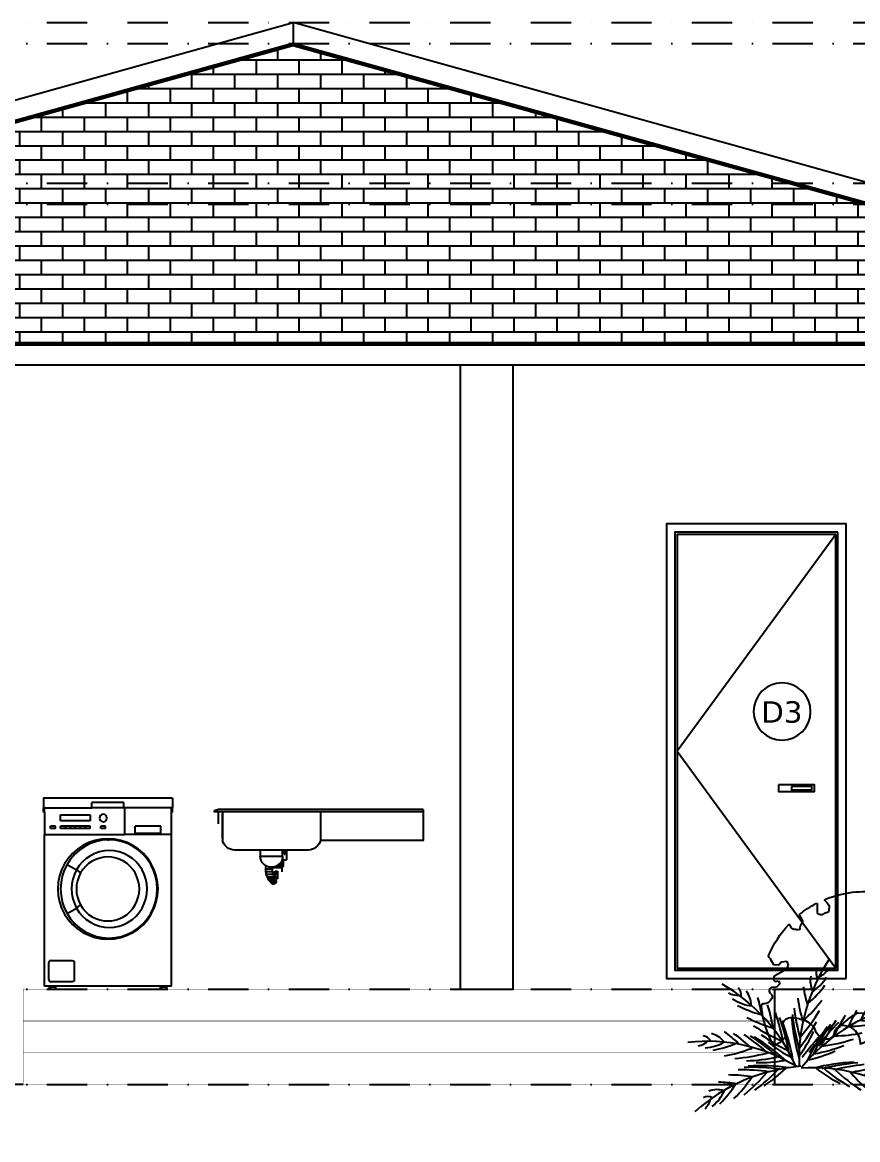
# Model space of a CAD drawing. Header units: millimetres. Extents: x -620 to 116137, y -21481 to 17762.
# Drawn here: x 13327 to 17275, y -17663 to -12382 of the extents above; entities that cross this region are included whole.
import ezdxf
from ezdxf.enums import TextEntityAlignment as Align
from ezdxf.xclip import XClip

# ---------------------------------------------------------------- set-up
doc = ezdxf.new("R2010")
doc.units = ezdxf.units.MM
doc.header["$LTSCALE"] = 150
doc.header["$XCLIPFRAME"] = 2
doc.linetypes.add('DASHDOT', pattern=[25.4, 12.7, -6.35, 0, -6.35])
doc.linetypes.add('HIDDEN', pattern=[0])
for name, color, linetype in [('ad-Door', 11, 'Continuous'), ('ad-Elevation 10', 8, 'Continuous'), ('ad-Furniture', 8, 'Continuous'), ('ad-MS Column', 1, 'Continuous'), ('ad-Text Main_Door&window Label', 7, 'Continuous'), ('ad-Wall hatch', 8, 'Continuous'), ('ad-White band', 7, 'Continuous')]:
    doc.layers.add(name, color=color, linetype=linetype)
for name, color, linetype, true_color in [('ad-Landscape', 7, 'Continuous', 0x007f00), ('ad-Primary Roof', 5, 'Continuous', 0x0000ff), ('ad-Ridge', 7, 'Continuous', 0xa56752), ('ad-Verandah', 7, 'Continuous', 0xa57c52)]:
    doc.layers.add(name, color=color, linetype=linetype, true_color=true_color)
doc.styles.add('6 U T S R N_Typical Floor Plan$0$3BHK-E(NB)$0$grid_text', font='verdana.ttf', dxfattribs={"width": 0.9})

# ---------------------------------------------------------------- blocks, each defined once
blk = doc.blocks.new('$ZCDB_AUDIT_GENERATED_1C4403')
at = {"layer": 'ad-Elevation 10', "linetype": 'DASHDOT', "ltscale": 0.1}
for points in [[(-27431.1, 4570), (0, 4570)], [(-27431.1, 4470), (-2459.8, 4470), (-2319.6, 4127), (0, 4127)], [(-27431.1, 3810), (0, 3810)], [(-27431.1, 3710), (-2459.8, 3710), (-2319.6, 3367), (0, 3367)], [(-27431.1, 3050), (0, 3050)], [(-27431.1, 0), (0, 0)], [(-27431.1, -450), (0, -450)]]:
    blk.add_lwpolyline(points, dxfattribs=at)
blk = doc.blocks.new('TR13')
at = {"layer": 'ad-Landscape'}
for centre, radius, start, end in [((2.274, 0.393), 2.308, 153.8471, 189.8045), ((0.279, 1.137), 0.284, 174.8554, 213.511), ((-0.316, 1.395), 0.558, 309.4156, 336.9891), ((0.175, 1.225), 0.119, 165.7556, 225.016), ((-0.039, 1.406), 0.275, 300.4086, 330.328), ((2.506, 1.862), 2.724, 198.1648, 203.115), ((-1.075, 1.779), 1.451, 318.0291, 330.8083), ((-2.009, -1.216), 2.308, 31.3349, 67.3424), ((-0.977, 0.793), 0.119, 356.1734, 55.4338), ((-0.997, 0.657), 0.284, 7.6784, 46.334), ((2.477, 1.638), 2.724, 196.5437, 203.1872), ((-1.375, 1.736), 1.774, 319.5294, 331.0874), ((2.005, -1.216), 2.308, 112.6576, 148.6651), ((0.993, 0.657), 0.284, 133.666, 172.3216), ((0.973, 0.793), 0.119, 124.5662, 183.8266), ((-0.935, 1.07), 0.275, 250.8614, 280.7808), ((-0.719, 1.244), 0.558, 244.2003, 271.7738), ((-3.15, -0.263), 2.724, 18.0744, 23.0247), ((-2.981, -0.412), 2.724, 18.0023, 24.6457), ((2.469, 1.428), 2.724, 194.9247, 203.2841), ((-2.031, 1.689), 2.391, 326.652, 336.6071), ((2.977, -0.412), 2.724, 155.3543, 161.9977), ((3.146, -0.263), 2.724, 156.9753, 161.9256), ((0.714, 1.244), 0.558, 268.2262, 295.7997), ((0.931, 1.07), 0.275, 259.2192, 289.1386), ((-0.401, 2.033), 1.451, 250.3811, 263.1603), ((-2.836, -0.565), 2.724, 17.9053, 26.2647), ((-2.747, -0.676), 2.724, 17.8111, 27.5304), ((2.484, 1.18), 2.724, 192.4951, 203.4746), ((2.474, 1.286), 2.724, 193.659, 203.3783), ((-1.909, 1.362), 2.194, 329.0112, 339.4033), ((2.509, -1.091), 2.724, 142.2662, 151.9855), ((2.743, -0.676), 2.724, 152.4696, 162.1889), ((2.616, -0.998), 2.724, 143.5319, 151.8914), ((2.832, -0.565), 2.724, 153.7353, 162.0947), ((0.397, 2.033), 1.451, 276.8397, 289.6189), ((-0.147, 2.198), 1.774, 250.102, 261.66), ((0.378, 2.594), 2.391, 244.5823, 254.5374), ((-2.685, -0.762), 2.724, 17.7148, 28.6944), ((-1.648, 1.025), 1.86, 331.1427, 342.4295), ((2.432, -1.164), 2.724, 141.1023, 152.0818), ((2.681, -0.762), 2.724, 151.3056, 162.2852), ((-0.382, 2.594), 2.391, 285.4626, 295.4177), ((0.143, 2.198), 1.774, 278.34, 289.898), ((-2.354, -2.058), 2.724, 55.5314, 60.4817), ((-2.168, -2.103), 2.724, 55.4593, 62.1027), ((-1.96, -2.136), 2.724, 55.3623, 63.7217), ((-1.822, -2.17), 2.724, 55.2681, 64.9875), ((-1.72, -2.2), 2.724, 55.1719, 66.1514), ((0.501, 2.268), 2.194, 241.7861, 252.1783), ((-0.505, 2.268), 2.194, 287.8217, 298.2139), ((-0.926, -2.022), 2.2, 65.9785, 103.9755), ((-1.406, 0.348), 0.275, 288.3185, 318.2379), ((-1.27, 0.102), 0.119, 33.6304, 92.8909), ((-1.34, 0.618), 0.558, 281.6573, 309.2309), ((-1.204, -0.017), 0.284, 45.1354, 83.791), ((-1.568, 1.437), 1.451, 287.8381, 300.6174), ((0.527, 1.842), 1.86, 238.7599, 250.0467), ((-0.531, 1.842), 1.86, 289.9533, 301.2401), ((-1.506, 1.693), 1.774, 287.559, 299.1171), ((-1.33, 2.326), 2.391, 282.0393, 291.9945), ((-1.034, 2.143), 2.194, 279.2432, 289.6353), ((-0.755, 1.82), 1.86, 276.2169, 287.5038), ((0.467, -2.181), 2.2, 63.0377, 101.5351), ((1.201, -2.533), 2.724, 100.8618, 111.8414), ((1.307, -2.526), 2.724, 102.0258, 111.7451), ((1.508, 1.853), 2.194, 237.3779, 247.7701), ((1.449, -2.524), 2.724, 103.2915, 111.6509), ((1.838, 1.966), 2.391, 235.0188, 244.9739), ((1.659, -2.538), 2.724, 104.9105, 111.5539), ((1.85, -2.536), 2.724, 106.5316, 111.4818), ((0.502, -2.259), 2.308, 102.0179, 139.5122), ((-0.372, -2.848), 2.724, 90.0751, 98.4345), ((-0.239, -2.797), 2.724, 89.9809, 99.7003), ((-2.395, 1.179), 2.391, 316.7521, 326.7073), ((-0.138, -2.764), 2.724, 89.8847, 100.8642), ((-2.047, 1.197), 2.194, 313.956, 324.3481), ((-1.633, 1.091), 1.86, 310.9297, 322.2166), ((1.163, 1.602), 1.86, 239.5095, 250.7963), ((1.867, 1.309), 1.774, 227.8962, 239.4542), ((1.869, 1.046), 1.451, 226.3959, 239.1751), ((1.463, 0.299), 0.558, 217.7824, 245.3559), ((1.188, -0.289), 0.284, 83.2222, 121.8778), ((1.28, -0.188), 0.119, 74.1224, 133.3828), ((1.467, 0.021), 0.275, 208.7754, 238.6948), ((-0.562, -2.939), 2.724, 90.1721, 96.8155), ((-2.179, 0.559), 1.774, 322.2718, 333.8299), ((-0.755, -3.055), 2.724, 90.2442, 95.1945), ((-2.099, 0.266), 1.451, 322.5509, 335.3302), ((-1.095, -0.662), 0.119, 68.3432, 127.6037), ((-1.346, -0.538), 0.275, 323.0313, 352.9507), ((-0.972, -0.722), 0.284, 79.8482, 118.5038), ((-1.445, -0.278), 0.558, 316.3701, 343.9437)]:
    blk.add_arc(centre, radius, start, end, dxfattribs=at)
blk = doc.blocks.new('TR22')
at = {"layer": 'ad-Landscape', "color": 0}
for p, q in [((-0.033, 1.11), (-0.02, 1.179)), ((-0.02, 1.179), (0.006, 1.183)), ((0.006, 1.183), (0.022, 1.219)), ((-0.604, 1.063), (-0.589, 1.034)), ((-0.336, 1.014), (-0.304, 1.043)), ((-0.304, 1.043), (-0.302, 1.112)), ((-0.302, 1.112), (-0.281, 1.156)), ((-0.281, 1.156), (-0.215, 1.163)), ((-0.215, 1.163), (-0.155, 1.108)), ((-0.155, 1.108), (-0.072, 1.08)), ((-0.072, 1.08), (-0.033, 1.11)), ((-0.589, 1.034), (-0.589, 0.867)), ((-0.3, 0.844), (-0.336, 1.014)), ((0.568, 0.917), (0.567, 0.911)), ((0.567, 0.911), (0.567, 0.906)), ((0.567, 0.906), (0.567, 0.902)), ((0.569, 0.957), (0.568, 0.949)), ((0.568, 0.949), (0.568, 0.942)), ((0.568, 0.942), (0.569, 0.935)), ((0.569, 0.929), (0.568, 0.922)), ((0.568, 0.922), (0.568, 0.917)), ((0.572, 0.965), (0.569, 0.957)), ((0.569, 0.935), (0.569, 0.929)), ((0.577, 0.974), (0.572, 0.965)), ((0.586, 0.985), (0.577, 0.974)), ((0.6, 0.996), (0.586, 0.985)), ((0.628, 1.015), (0.6, 0.996)), ((0.696, 0.904), (0.698, 0.915)), ((0.698, 0.915), (0.701, 0.928)), ((0.701, 0.928), (0.708, 0.959)), ((-0.787, 0.817), (-0.851, 0.839)), ((-0.791, 0.774), (-0.787, 0.817)), ((-0.589, 0.867), (-0.538, 0.835)), ((-0.538, 0.835), (-0.478, 0.853)), ((-0.478, 0.853), (-0.384, 0.803)), ((-0.384, 0.803), (-0.313, 0.817)), ((-0.313, 0.817), (-0.3, 0.844)), ((0.567, 0.902), (0.568, 0.897)), ((0.568, 0.897), (0.57, 0.894)), ((0.57, 0.894), (0.572, 0.891)), ((0.572, 0.891), (0.576, 0.888)), ((0.576, 0.888), (0.58, 0.885)), ((0.58, 0.885), (0.585, 0.883)), ((0.585, 0.883), (0.59, 0.881)), ((0.59, 0.881), (0.595, 0.879)), ((0.595, 0.879), (0.6, 0.876)), ((0.6, 0.876), (0.605, 0.874)), ((0.605, 0.874), (0.609, 0.871)), ((0.609, 0.871), (0.613, 0.868)), ((0.613, 0.868), (0.617, 0.864)), ((0.617, 0.864), (0.62, 0.861)), ((0.62, 0.861), (0.624, 0.858)), ((0.624, 0.858), (0.627, 0.855)), ((0.627, 0.855), (0.631, 0.852)), ((0.631, 0.852), (0.635, 0.85)), ((0.635, 0.85), (0.639, 0.848)), ((0.639, 0.848), (0.644, 0.847)), ((0.644, 0.847), (0.648, 0.847)), ((0.648, 0.847), (0.653, 0.847)), ((0.653, 0.847), (0.658, 0.847)), ((0.658, 0.847), (0.662, 0.848)), ((0.662, 0.848), (0.667, 0.848)), ((0.667, 0.848), (0.671, 0.849)), ((0.671, 0.849), (0.675, 0.85)), ((0.675, 0.85), (0.679, 0.852)), ((0.679, 0.852), (0.682, 0.853)), ((0.682, 0.853), (0.685, 0.855)), ((0.685, 0.855), (0.688, 0.857)), ((0.688, 0.857), (0.69, 0.86)), ((0.69, 0.86), (0.692, 0.864)), ((0.692, 0.864), (0.693, 0.868)), ((0.693, 0.868), (0.694, 0.873)), ((0.694, 0.879), (0.695, 0.886)), ((0.694, 0.873), (0.694, 0.879)), ((0.695, 0.895), (0.696, 0.904)), ((0.695, 0.886), (0.695, 0.895)), ((0.89, 0.795), (0.859, 0.762)), ((-0.919, 0.754), (-0.899, 0.718)), ((-0.899, 0.718), (-0.895, 0.674)), ((-0.895, 0.674), (-0.869, 0.67)), ((-0.869, 0.67), (-0.825, 0.674)), ((-0.825, 0.674), (-0.812, 0.713)), ((-0.812, 0.713), (-0.765, 0.735)), ((-0.765, 0.735), (-0.791, 0.774)), ((0.842, 0.734), (0.841, 0.728)), ((0.841, 0.728), (0.843, 0.723)), ((0.844, 0.741), (0.842, 0.734)), ((0.843, 0.723), (0.845, 0.719)), ((0.85, 0.75), (0.844, 0.741)), ((0.845, 0.719), (0.848, 0.716)), ((0.848, 0.716), (0.85, 0.712)), ((0.859, 0.762), (0.85, 0.75)), ((0.85, 0.712), (0.852, 0.708)), ((0.852, 0.708), (0.854, 0.704)), ((0.854, 0.704), (0.855, 0.7)), ((0.855, 0.7), (0.857, 0.696)), ((0.857, 0.696), (0.858, 0.692)), ((0.858, 0.692), (0.859, 0.688)), ((0.859, 0.688), (0.86, 0.684)), ((0.86, 0.684), (0.861, 0.68)), ((0.861, 0.648), (0.86, 0.646)), ((0.861, 0.68), (0.862, 0.676)), ((0.862, 0.651), (0.861, 0.648)), ((0.862, 0.676), (0.862, 0.673)), ((0.862, 0.673), (0.863, 0.669)), ((0.863, 0.653), (0.862, 0.651)), ((0.863, 0.669), (0.863, 0.665)), ((0.863, 0.665), (0.864, 0.662)), ((0.864, 0.659), (0.863, 0.656)), ((0.863, 0.656), (0.863, 0.653)), ((0.864, 0.662), (0.864, 0.659)), ((0.962, 0.644), (0.979, 0.668)), ((-1.028, 0.543), (-1.044, 0.554)), ((-1.017, 0.534), (-1.028, 0.543)), ((-1.009, 0.526), (-1.017, 0.534)), ((-1.005, 0.52), (-1.009, 0.526)), ((-1.004, 0.514), (-1.005, 0.52)), ((0.86, 0.644), (0.859, 0.642)), ((0.859, 0.642), (0.859, 0.64)), ((0.859, 0.64), (0.859, 0.638)), ((0.859, 0.638), (0.86, 0.636)), ((0.86, 0.646), (0.86, 0.644)), ((0.86, 0.636), (0.862, 0.635)), ((0.862, 0.635), (0.864, 0.633)), ((0.864, 0.633), (0.867, 0.632)), ((0.867, 0.632), (0.869, 0.63)), ((0.869, 0.63), (0.873, 0.629)), ((0.873, 0.629), (0.876, 0.629)), ((0.876, 0.629), (0.88, 0.628)), ((0.88, 0.628), (0.884, 0.628)), ((0.884, 0.628), (0.889, 0.628)), ((0.889, 0.628), (0.893, 0.628)), ((0.893, 0.628), (0.897, 0.628)), ((0.897, 0.628), (0.901, 0.628)), ((0.901, 0.628), (0.905, 0.628)), ((0.905, 0.628), (0.909, 0.628)), ((0.909, 0.628), (0.913, 0.628)), ((0.913, 0.628), (0.916, 0.628)), ((0.916, 0.628), (0.919, 0.628)), ((0.919, 0.628), (0.922, 0.628)), ((0.922, 0.628), (0.924, 0.627)), ((0.924, 0.627), (0.926, 0.627)), ((0.926, 0.627), (0.929, 0.627)), ((0.929, 0.627), (0.932, 0.627)), ((0.932, 0.627), (0.934, 0.627)), ((0.934, 0.627), (0.937, 0.627)), ((0.937, 0.627), (0.941, 0.628)), ((0.941, 0.628), (0.944, 0.629)), ((0.944, 0.629), (0.948, 0.631)), ((0.948, 0.631), (0.952, 0.634)), ((0.952, 0.634), (0.957, 0.638)), ((0.957, 0.638), (0.962, 0.644)), ((-1.109, 0.411), (-1.102, 0.405)), ((-1.102, 0.405), (-1.096, 0.401)), ((-1.096, 0.401), (-1.09, 0.397)), ((-1.09, 0.397), (-1.085, 0.395)), ((-1.085, 0.395), (-1.081, 0.394)), ((-1.081, 0.394), (-1.077, 0.394)), ((-1.077, 0.394), (-1.074, 0.394)), ((-1.074, 0.394), (-0.983, 0.394)), ((-1.01, 0.492), (-1.009, 0.497)), ((-1.01, 0.488), (-1.01, 0.492)), ((-0.923, 0.484), (-1.01, 0.488)), ((-1.009, 0.497), (-1.007, 0.501)), ((-1.007, 0.501), (-1.006, 0.505)), ((-1.006, 0.505), (-1.004, 0.509)), ((-1.004, 0.509), (-1.004, 0.514)), ((-0.983, 0.394), (-0.98, 0.395)), ((-0.98, 0.395), (-0.978, 0.396)), ((-0.978, 0.396), (-0.976, 0.397)), ((-0.976, 0.397), (-0.973, 0.397)), ((-0.973, 0.397), (-0.971, 0.398)), ((-0.971, 0.398), (-0.968, 0.399)), ((-0.968, 0.399), (-0.966, 0.4)), ((-0.966, 0.4), (-0.963, 0.401)), ((-0.963, 0.401), (-0.959, 0.402)), ((-0.959, 0.402), (-0.955, 0.402)), ((-0.955, 0.402), (-0.951, 0.403)), ((-0.951, 0.403), (-0.947, 0.404)), ((-0.947, 0.404), (-0.943, 0.405)), ((-0.943, 0.405), (-0.939, 0.406)), ((-0.939, 0.406), (-0.935, 0.407)), ((-0.935, 0.407), (-0.931, 0.408)), ((-0.931, 0.408), (-0.927, 0.41)), ((-0.927, 0.41), (-0.924, 0.411)), ((-0.924, 0.476), (-0.923, 0.48)), ((-0.924, 0.471), (-0.924, 0.476)), ((-0.924, 0.467), (-0.924, 0.471)), ((-0.924, 0.463), (-0.924, 0.467)), ((-0.924, 0.459), (-0.924, 0.463)), ((-0.924, 0.456), (-0.924, 0.459)), ((-0.923, 0.452), (-0.924, 0.456)), ((-0.924, 0.411), (-0.921, 0.413)), ((-0.923, 0.48), (-0.923, 0.484)), ((-0.923, 0.448), (-0.923, 0.452)), ((-0.922, 0.445), (-0.923, 0.448)), ((-0.922, 0.442), (-0.922, 0.445)), ((-0.921, 0.439), (-0.922, 0.442)), ((-0.92, 0.437), (-0.921, 0.439)), ((-0.921, 0.413), (-0.918, 0.415)), ((-0.918, 0.434), (-0.92, 0.437)), ((-0.917, 0.432), (-0.918, 0.434)), ((-0.918, 0.415), (-0.916, 0.417)), ((-0.915, 0.43), (-0.917, 0.432)), ((-0.916, 0.417), (-0.915, 0.419)), ((-0.914, 0.428), (-0.915, 0.43)), ((-0.915, 0.419), (-0.913, 0.421)), ((-0.913, 0.426), (-0.914, 0.428)), ((-0.913, 0.424), (-0.913, 0.426)), ((-0.913, 0.423), (-0.913, 0.424)), ((-0.913, 0.421), (-0.913, 0.423)), ((0.943, 0.249), (0.916, 0.202)), ((0.916, 0.202), (0.936, 0.148)), ((0.936, 0.148), (1.055, 0.053)), ((1.007, 0.232), (0.943, 0.249)), ((1.027, 0.192), (1.007, 0.232)), ((1.085, 0.185), (1.027, 0.192)), ((1.14, 0.25), (1.085, 0.185)), ((0.997, 0.009), (0.977, -0.022)), ((1.034, -0.005), (0.997, 0.009)), ((1.061, 0.012), (1.034, -0.005)), ((1.055, 0.053), (1.061, 0.012)), ((0.977, -0.022), (1.007, -0.069)), ((1.007, -0.069), (1.061, -0.08)), ((-1.14, -0.25), (-1.14, -0.253)), ((-1.012, -0.232), (-1.023, -0.17)), ((-0.957, -0.215), (-1.012, -0.232)), ((-0.937, -0.228), (-0.957, -0.215)), ((-0.877, -0.199), (-0.937, -0.228)), ((-0.842, -0.241), (-0.877, -0.199)), ((-0.845, -0.271), (-0.842, -0.241)), ((-0.945, -0.386), (-0.845, -0.271)), ((-0.944, -0.428), (-0.945, -0.386)), ((1.119, -0.283), (1.11, -0.279)), ((-0.914, -0.439), (-0.944, -0.428)), ((-0.928, -0.518), (-0.876, -0.498)), ((-0.88, -0.419), (-0.914, -0.439)), ((-0.855, -0.446), (-0.88, -0.419)), ((-0.876, -0.498), (-0.855, -0.446))]:
    blk.add_line(p, q, dxfattribs=at)
for points in [[(0.198, -0.403), (0.206, -0.387), (0.104, -0.264), (0.03, -0.194), (-0.09, -0.182), (-0.162, -0.264), (-0.274, -0.254), (-0.264, -0.315)], [(-0.264, -0.315), (-0.213, -0.448), (-0.066, -0.547)]]:
    blk.add_lwpolyline(points, dxfattribs=at)
at = {"layer": 'ad-Landscape'}
blk.add_lwpolyline([(-0.897, -0.79), (-0.699, -0.535), (-0.261, -0.342)], dxfattribs=at)
blk.add_lwpolyline([(-0.067, -0.548, -0.199676), (0.012, -0.409, -0.201496), (0.165, -0.368, -0.375294), (0.255, -0.471, 0.415016), (0.346, -0.561, 0.267795), (0.467, -0.491, -0.219193), (0.604, -0.393, -0.074367), (0.768, -0.387, -0.166396), (0.836, -0.419, -0.413544), (0.838, -0.527, 0.337297), (0.823, -0.651, 0.078842), (0.865, -0.702, 0.078758), (0.92, -0.737)], format="xyb", dxfattribs=at)
at = {"layer": 'ad-Landscape', "color": 0}
for centre, radius, start, end in [((-0.012, 0.02), 1.2, 57.8173, 88.409), ((0.236, -0.109), 1.442, 125.6217, 138.9315), ((0.621, 1.025), 0.012, 304.035, 57.8173), ((0.72, 0.956), 0.012, 52.0037, 166.03), ((-0.012, 0.02), 1.2, 41.2936, 52.0037), ((0.881, 0.804), 0.012, 317.0334, 41.2936), ((0.236, -0.109), 1.442, 143.2419, 152.6325), ((0.989, 0.661), 0.012, 32.6594, 144.2429), ((-0.012, 0.02), 1.2, 12.739, 32.6594), ((0.236, -0.109), 1.442, 158.87, 185.512), ((1.13, 0.278), 0.03, 291.0497, 12.739), ((1.032, -0.116), 0.0464, 303.8444, 50.9538), ((-1.169, -0.244), 0.03, 185.512, 343.8826), ((-1.097, -0.308), 0.0721, 63.9533, 126.5176), ((-1.056, -0.226), 0.0194, 243.9533, 46.9493), ((-1.027, -0.194), 0.0242, 81.8968, 226.9493), ((1.086, -0.197), 0.0511, 123.8444, 197.2984), ((1.136, -0.181), 0.103, 197.2984, 260.2938), ((-0.012, 0.02), 1.2, 320.9221, 343.6844), ((1.111, -0.309), 0.03, 343.6844, 92.1624), ((-0.892, -0.548), 0.0464, 139.4794, 246.5888), ((-1.063, -0.608), 0.103, 316.8575, 353.1348), ((-0.954, -0.574), 0.0463, 262.1367, 339.4606), ((-0.012, 0.02), 1.2, 215.5632, 222.4456)]:
    blk.add_arc(centre, radius, start, end, dxfattribs=at)
blk = doc.blocks.new('A$Ca7e67a1c')
at = {"layer": 'ad-Landscape', "xscale": -408.1172401408762, "yscale": 408.1172401395685, "zscale": 408.1172401394437, "rotation": 349.8482103826396}
blk.add_blockref('TR22', (-3619.1, 414.5), dxfattribs=at)
at = {"layer": 'ad-Landscape', "color": 3, "xscale": 367.8575340963087, "yscale": 367.8575340963087, "zscale": 367.8575340963087, "rotation": 352.4468819518883}
blk.add_blockref('TR13', (-3920.8, 87.3), dxfattribs=at)
blk = doc.blocks.new('A$C22fd79bc')
at = {"layer": 'ad-Landscape'}
blk.add_blockref('A$Ca7e67a1c', (138.4, -750), dxfattribs=at)
blk = doc.blocks.new('zw$66E4')
at = {"layer": 'ad-MS Column'}
blk.add_lwpolyline([(0, 0), (250, 0), (250, 2950), (0, 2950)], close=True, dxfattribs=at)
blk = doc.blocks.new('6 U T S R N_Typical Floor Plan$0$ad_Window Tag')
blk.add_circle((0, 0), 150)
at = {"style": '6 U T S R N_Typical Floor Plan$0$3BHK-E(NB)$0$grid_text', "width": 0.9}
blk.add_attdef('D1', text='', height=125, dxfattribs=at).set_placement((0, 0), align=Align.MIDDLE_CENTER)
blk = doc.blocks.new('zw$94D3')
at = {"layer": 'ad-Door'}
for points in [[(850, 0), (850, 2150), (0, 2150), (0, 0)], [(810, 2110), (40, 2110), (40, 40), (810, 40)], [(800, 2100), (50, 2100), (50, 50), (800, 50)]]:
    blk.add_lwpolyline(points, close=True, dxfattribs=at)
blk.add_lwpolyline([(800, 2100), (50, 1075), (800, 50)], dxfattribs=at)
at = {"layer": 'ad-Elevation 10', "linetype": 'HIDDEN', "ltscale": 300}
blk.add_lwpolyline([(529.6, 915.9), (529.6, 884.1), (700, 884.1), (700, 915.9)], close=True, dxfattribs=at)
at = {"layer": 'ad-Elevation 10'}
blk.add_lwpolyline([(591.2, 908.2), (591.2, 891.8), (687.9, 891.8), (687.9, 908.2)], close=True, dxfattribs=at)
at = {"layer": 'ad-Text Main_Door&window Label'}
ref = blk.add_blockref('6 U T S R N_Typical Floor Plan$0$ad_Window Tag', (546.3, 1262.6), dxfattribs=dict(at, xscale=-0.9, yscale=0.9, zscale=0.9))
ref.add_attrib('D1', 'D3', dxfattribs={"height": 101.25, "rotation": 1800, "style": '6 U T S R N_Typical Floor Plan$0$3BHK-E(NB)$0$grid_text'}).set_placement((545.4, 1260.4), align=Align.MIDDLE_CENTER)
blk = doc.blocks.new('hefhjbf')
for p, q in [((-605, 887.4), (-605, 842)), ((-375.6, 867.2), (-224.4, 867.2)), ((-375.6, 842), (-375.6, 867.2)), ((-224.4, 842), (-224.4, 867.2)), ((-605, 821.8), (-605, 842)), ((-600, 842), (-605, 842)), ((-605, 821.8), (-600, 821.8)), ((-600, 842), (-378.2, 842)), ((-600, 821.8), (-600, 842)), ((-600, 716), (-600, 821.8)), ((-378.2, 842), (-375.6, 842)), ((-378.2, 842), (-378.2, 716)), ((-375.6, 842), (-224.4, 842)), ((0, 842), (-224.4, 842)), ((-216.8, 809.4), (-216.8, 781.4)), ((-75.6, 809.4), (-216.8, 809.4)), ((-75.6, 781.4), (-75.6, 809.4)), ((0, 821.8), (0, 842)), ((0, 821.8), (5, 821.8)), ((0, 821.8), (0, 716)), ((5, 821.8), (5, 842)), ((-549.6, 756.3), (-428.6, 756.3)), ((-549.6, 721), (-549.6, 756.3)), ((-428.6, 721), (-428.6, 756.3)), ((-288.6, 755.3), (-266.2, 755.3)), ((-288.6, 745.2), (-288.6, 755.3)), ((-288.6, 745.2), (-266.2, 745.2)), ((-266.2, 745.2), (-266.2, 755.3)), ((-216.8, 781.4), (-75.6, 781.4)), ((-215.9, 755.3), (-193.5, 755.3)), ((-215.9, 745.2), (-215.9, 755.3)), ((-215.9, 745.2), (-193.5, 745.2)), ((-193.5, 745.2), (-193.5, 755.3)), ((-193.5, 755.3), (-146.7, 755.3)), ((-193.5, 745.2), (-146.7, 745.2)), ((-170.1, 745.2), (-170.1, 755.3)), ((-169.1, 755.3), (-146.7, 755.3)), ((-169.1, 745.2), (-146.7, 745.2)), ((-146.7, 755.3), (-99.9, 755.3)), ((-146.7, 745.2), (-146.7, 755.3)), ((-146.7, 745.2), (-99.9, 745.2)), ((-123.3, 745.2), (-123.3, 755.3)), ((-122.3, 755.3), (-99.9, 755.3)), ((-122.3, 745.2), (-99.9, 745.2)), ((-99.9, 755.3), (-76.5, 755.3)), ((-99.9, 745.2), (-99.9, 755.3)), ((-99.9, 745.2), (-76.5, 745.2)), ((-76.5, 745.2), (-76.5, 755.3)), ((-51.6, 755.3), (-29.2, 755.3)), ((-51.6, 745.2), (-51.6, 755.3)), ((-51.6, 745.2), (-29.2, 745.2)), ((-29.2, 745.2), (-29.2, 755.3)), ((-600, 0), (-600, 716)), ((-600, 716), (-378.2, 716)), ((-549.6, 721), (-428.6, 721)), ((-390.7, 677.8), (-361.3, 687.7)), ((0, 716), (-378.2, 716)), ((-364.1, 682.9), (-334.8, 688.8)), ((-361.3, 687.7), (-330.9, 693.8)), ((-334.8, 688.8), (-305, 690.8)), ((-330.9, 693.8), (-300, 695.8)), ((-299.7, 690.8), (-305, 690.8)), ((-305, 690.8), (-275.2, 688.8)), ((-300, 695.8), (-269.1, 693.8)), ((-275.2, 688.8), (-245.9, 682.9)), ((-269.1, 693.8), (-238.7, 687.7)), ((-238.7, 687.7), (-209.3, 677.8)), ((0, 0), (0, 716)), ((-467.6, 626.4), (-444.3, 646.8)), ((-466.5, 622.8), (-444, 642.8)), ((-444.3, 646.8), (-418.5, 664)), ((-444, 642.8), (-419.2, 659.7)), ((-419.2, 659.7), (-392.4, 673.1)), ((-418.5, 664), (-390.7, 677.8)), ((-392.4, 673.1), (-364.1, 682.9)), ((-375.1, 626.5), (-353, 634.2)), ((-353, 634.2), (-330.1, 638.8)), ((-330.1, 638.8), (-306.7, 640.3)), ((-306.7, 640.3), (-283.4, 638.8)), ((-283.4, 638.8), (-260.5, 634.2)), ((-260.5, 634.2), (-238.3, 626.5)), ((-245.9, 682.9), (-217.6, 673.1)), ((-217.6, 673.1), (-190.8, 659.7)), ((-209.3, 677.8), (-181.5, 664)), ((-190.8, 659.7), (-165.9, 642.8)), ((-181.5, 664), (-155.7, 646.8)), ((-165.9, 642.8), (-143.5, 622.8)), ((-155.7, 646.8), (-132.4, 626.4)), ((-505.2, 577.3), (-488, 603.1)), ((-502.8, 574.8), (-486.2, 600)), ((-488, 603.1), (-467.6, 626.4)), ((-486.2, 600), (-466.5, 622.8)), ((-448.5, 569.3), (-433.1, 587.2)), ((-433.1, 587.2), (-415.5, 602.8)), ((-415.5, 602.8), (-396.1, 616)), ((-396.1, 616), (-375.1, 626.5)), ((-390.4, 578.8), (-374.2, 589.8)), ((-374.2, 589.8), (-356.7, 598.6)), ((-356.7, 598.6), (-338.3, 604.9)), ((-338.3, 604.9), (-319.2, 608.8)), ((-319.2, 608.8), (-299.7, 610.1)), ((-299.7, 610.1), (-280.3, 608.8)), ((-280.3, 608.8), (-261.2, 604.9)), ((-261.2, 604.9), (-242.7, 598.6)), ((-242.7, 598.6), (-225.2, 589.8)), ((-238.3, 626.5), (-217.3, 616)), ((-225.2, 589.8), (-209, 578.8)), ((-217.3, 616), (-197.9, 602.8)), ((-197.9, 602.8), (-180.3, 587.2)), ((-180.3, 587.2), (-164.9, 569.3)), ((-143.5, 622.8), (-123.8, 600)), ((-132.4, 626.4), (-112, 603.1)), ((-123.8, 600), (-107.2, 574.8)), ((-112, 603.1), (-94.8, 577.3)), ((-528.9, 520.2), (-518.9, 549.5)), ((-525.6, 518.9), (-516, 547.6)), ((-518.9, 549.5), (-505.2, 577.3)), ((-516, 547.6), (-502.8, 574.8)), ((-479.4, 505.8), (-471.9, 528.3)), ((-471.9, 528.3), (-461.5, 549.6)), ((-461.5, 549.6), (-448.5, 569.3)), ((-437.3, 516.7), (-428.7, 534.5)), ((-428.7, 534.5), (-417.9, 550.9)), ((-417.9, 550.9), (-405, 565.8)), ((-405, 565.8), (-390.4, 578.8)), ((-209, 578.8), (-194.4, 565.8)), ((-194.4, 565.8), (-181.5, 550.9)), ((-181.5, 550.9), (-170.7, 534.5)), ((-151.9, 549.6), (-170.7, 534.5)), ((-170.7, 534.5), (-162.1, 516.7)), ((-164.9, 569.3), (-151.9, 549.6)), ((-107.2, 574.8), (-151.9, 549.6)), ((-151.9, 549.6), (-141.6, 528.3)), ((-141.6, 528.3), (-134.1, 505.8)), ((-107.2, 574.8), (-93.9, 547.6)), ((-94.8, 577.3), (-81.1, 549.5)), ((-93.9, 547.6), (-84.3, 518.9)), ((-81.1, 549.5), (-71.1, 520.2)), ((-537, 458.8), (-534.9, 489.8)), ((-534.9, 489.8), (-528.9, 520.2)), ((-533.4, 458.8), (-531.4, 489.1)), ((-531.4, 489.1), (-525.6, 518.9)), ((-485.5, 458.8), (-483.9, 482.5)), ((-483.9, 482.5), (-479.4, 505.8)), ((-448.7, 458.8), (-447.4, 478.6)), ((-447.4, 478.6), (-443.6, 498)), ((-443.6, 498), (-437.3, 516.7)), ((-162.1, 516.7), (-155.8, 498)), ((-155.8, 498), (-152, 478.6)), ((-152, 478.6), (-150.8, 458.8)), ((-134.1, 505.8), (-129.5, 482.5)), ((-129.5, 482.5), (-128, 458.8)), ((-84.3, 518.9), (-78.5, 489.1)), ((-78.5, 489.1), (-76.6, 458.8)), ((-71.1, 520.2), (-65.1, 489.8)), ((-65.1, 489.8), (-63, 458.8)), ((-534.9, 427.9), (-537, 458.8)), ((-528.9, 397.5), (-534.9, 427.9)), ((-531.4, 428.6), (-533.4, 458.8)), ((-525.6, 398.8), (-531.4, 428.6)), ((-483.9, 435.1), (-485.5, 458.8)), ((-479.4, 411.8), (-483.9, 435.1)), ((-447.4, 439.1), (-448.7, 458.8)), ((-443.6, 419.7), (-447.4, 439.1)), ((-152, 439.1), (-155.8, 419.7)), ((-150.8, 458.8), (-152, 439.1)), ((-129.5, 435.1), (-134.1, 411.8)), ((-128, 458.8), (-129.5, 435.1)), ((-78.5, 428.6), (-84.3, 398.8)), ((-76.6, 458.8), (-78.5, 428.6)), ((-65.1, 427.9), (-71.1, 397.5)), ((-63, 458.8), (-65.1, 427.9)), ((-518.9, 368.1), (-528.9, 397.5)), ((-516, 370.1), (-525.6, 398.8)), ((-502.8, 342.9), (-516, 370.1)), ((-471.9, 389.4), (-479.4, 411.8)), ((-461.5, 368.1), (-471.9, 389.4)), ((-437.3, 400.9), (-443.6, 419.7)), ((-428.7, 383.2), (-437.3, 400.9)), ((-417.9, 366.7), (-428.7, 383.2)), ((-170.7, 383.2), (-181.5, 366.7)), ((-162.1, 400.9), (-170.7, 383.2)), ((-151.9, 368.1), (-170.7, 383.2)), ((-155.8, 419.7), (-162.1, 400.9)), ((-141.6, 389.4), (-151.9, 368.1)), ((-134.1, 411.8), (-141.6, 389.4)), ((-93.9, 370.1), (-107.2, 342.9)), ((-84.3, 398.8), (-93.9, 370.1)), ((-71.1, 397.5), (-81.1, 368.1)), ((-505.2, 340.3), (-518.9, 368.1)), ((-488, 314.6), (-505.2, 340.3)), ((-486.2, 317.6), (-502.8, 342.9)), ((-466.5, 294.8), (-486.2, 317.6)), ((-448.5, 348.3), (-461.5, 368.1)), ((-433.1, 330.5), (-448.5, 348.3)), ((-415.5, 314.8), (-433.1, 330.5)), ((-405, 351.9), (-417.9, 366.7)), ((-390.4, 338.8), (-405, 351.9)), ((-374.2, 327.8), (-390.4, 338.8)), ((-356.7, 319.1), (-374.2, 327.8)), ((-338.3, 312.7), (-356.7, 319.1)), ((-242.7, 319.1), (-261.2, 312.7)), ((-225.2, 327.8), (-242.7, 319.1)), ((-209, 338.8), (-225.2, 327.8)), ((-194.4, 351.9), (-209, 338.8)), ((-180.3, 330.5), (-197.9, 314.8)), ((-181.5, 366.7), (-194.4, 351.9)), ((-164.9, 348.3), (-180.3, 330.5)), ((-151.9, 368.1), (-164.9, 348.3)), ((-107.2, 342.9), (-151.9, 368.1)), ((-123.8, 317.6), (-143.5, 294.8)), ((-107.2, 342.9), (-123.8, 317.6)), ((-94.8, 340.3), (-112, 314.6)), ((-81.1, 368.1), (-94.8, 340.3)), ((-467.6, 291.3), (-488, 314.6)), ((-444.3, 270.8), (-467.6, 291.3)), ((-444, 274.8), (-466.5, 294.8)), ((-418.5, 253.6), (-444.3, 270.8)), ((-419.2, 258), (-444, 274.8)), ((-396.1, 301.6), (-415.5, 314.8)), ((-375.1, 291.1), (-396.1, 301.6)), ((-353, 283.5), (-375.1, 291.1)), ((-330.1, 278.9), (-353, 283.5)), ((-319.2, 308.9), (-338.3, 312.7)), ((-306.7, 277.3), (-330.1, 278.9)), ((-299.7, 307.6), (-319.2, 308.9)), ((-283.4, 278.9), (-306.7, 277.3)), ((-280.3, 308.9), (-299.7, 307.6)), ((-260.5, 283.5), (-283.4, 278.9)), ((-261.2, 312.7), (-280.3, 308.9)), ((-238.3, 291.1), (-260.5, 283.5)), ((-217.3, 301.6), (-238.3, 291.1)), ((-197.9, 314.8), (-217.3, 301.6)), ((-165.9, 274.8), (-190.8, 258)), ((-155.7, 270.8), (-181.5, 253.6)), ((-143.5, 294.8), (-165.9, 274.8)), ((-132.4, 291.3), (-155.7, 270.8)), ((-112, 314.6), (-132.4, 291.3)), ((-392.4, 244.5), (-419.2, 258)), ((-390.7, 239.9), (-418.5, 253.6)), ((-364.1, 234.8), (-392.4, 244.5)), ((-361.3, 229.9), (-390.7, 239.9)), ((-334.8, 228.9), (-364.1, 234.8)), ((-330.9, 223.9), (-361.3, 229.9)), ((-305, 226.9), (-334.8, 228.9)), ((-300, 221.8), (-330.9, 223.9)), ((-275.2, 228.9), (-305, 226.9)), ((-299.7, 226.9), (-305, 226.9)), ((-269.1, 223.9), (-300, 221.8)), ((-245.9, 234.8), (-275.2, 228.9)), ((-238.7, 229.9), (-269.1, 223.9)), ((-217.6, 244.5), (-245.9, 234.8)), ((-209.3, 239.9), (-238.7, 229.9)), ((-190.8, 258), (-217.6, 244.5)), ((-181.5, 253.6), (-209.3, 239.9)), ((-139.8, 116), (-141.2, 110.9)), ((-141.2, 110.9), (-141.2, 30.3)), ((-136.1, 119.7), (-139.8, 116)), ((-131.1, 121), (-136.1, 119.7)), ((-30.3, 121), (-131.1, 121)), ((-30.3, 121), (-25.2, 119.7)), ((-25.2, 119.7), (-21.5, 116)), ((-21.5, 116), (-20.2, 110.9)), ((-20.2, 30.3), (-20.2, 110.9)), ((-600, 0), (-567.2, 0)), ((-567.2, 0), (-567.2, -5)), ((-567.2, 0), (-557.1, 0)), ((-557.1, 0), (-557.1, -5)), ((-557.1, 0), (-42.9, 0)), ((-141.2, 30.3), (-139.8, 25.2)), ((-139.8, 25.2), (-136.1, 21.5)), ((-136.1, 21.5), (-131.1, 20.2)), ((-131.1, 20.2), (-30.3, 20.2)), ((-42.9, 0), (-42.9, -5)), ((-42.9, 0), (-32.8, 0)), ((-32.8, 0), (-32.8, -5)), ((-32.8, 0), (0, 0)), ((-25.2, 21.5), (-30.3, 20.2)), ((-21.5, 25.2), (-25.2, 21.5)), ((-20.2, 30.3), (-21.5, 25.2)), ((-577.3, -5), (-577.3, -15.1)), ((-577.3, -5), (-567.2, -5)), ((-547.1, -15.1), (-577.3, -15.1)), ((-567.2, -5), (-557.1, -5)), ((-547.1, -5), (-557.1, -5)), ((-547.1, -5), (-547.1, -15.1)), ((-52.9, -5), (-52.9, -15.1)), ((-52.9, -5), (-42.9, -5)), ((-22.7, -15.1), (-52.9, -15.1)), ((-42.9, -5), (-32.8, -5)), ((-22.7, -5), (-32.8, -5)), ((-22.7, -5), (-22.7, -15.1))]:
    blk.add_line(p, q)
blk.add_lwpolyline([(-605, 887.4), (5, 887.4), (5, 842), (0, 842)])
blk.add_circle((-277.9, 794.1), 17.5)
blk = doc.blocks.new('ggh')
for p, q in [((439.6, 0.2, 0), (-550.4, -0.2, 0)), ((-65.7, 0.2, 0), (-65.7, -97.8, 0)), ((-65.7, 0.2, 0), (-65.7, -97.8, 0)), ((398.6, 0.2, 0), (398.6, -97.8, 0)), ((418.6, 0.2, 0), (418.6, -58.2, 0)), ((398.6, -9.8, 0), (398.6, -130.3, 0)), ((398.6, -127.7, 0), (398.6, -9.8, 0)), ((-65.7, -97.8, 0), (-65.7, -137, 0)), ((-65.7, -97.8, 0), (-65.7, -137, 0)), ((398.6, -97.8, 0), (398.6, -137.6, 0)), ((-7.8, -182.8, 0), (341.3, -182.8, 0)), ((-7.8, -182.8, 0), (341.3, -182.8, 0)), ((95.8, -182.8, 0), (95.8, -229.1, 0)), ((102, -182.8, 0), (107.1, -182.8, 0)), ((102, -202.5, 0), (102, -182.8, 0)), ((107.1, -202.5, 0), (102, -202.5, 0)), ((107.1, -182.8, 0), (107.1, -202.5, 0)), ((113.8, -210.8, 0), (113.8, -182.8, 0)), ((113.8, -182.8, 0), (219.7, -182.8, 0)), ((219.7, -210.8, 0), (113.8, -210.8, 0)), ((219.7, -210.8, 0), (113.9, -210.8, 0)), ((219.7, -182.8, 0), (219.7, -210.8, 0)), ((117.1, -229.1, 0), (95.8, -229.1, 0)), ((110.6, -229.1, 0), (110.6, -260.3, 0)), ((110.6, -260.3, 0), (115.6, -265.3, 0)), ((148.1, -260.3, 0), (110.6, -260.3, 0)), ((115.6, -229.1, 0), (117.6, -284.7, 0)), ((122.9, -240.4, 0), (122.9, -260.3, 0)), ((131.2, -250, 0), (131.2, -260.3, 0)), ((140.1, -256.5, 0), (140.1, -260.3, 0)), ((181.6, -261.6, 0), (177.9, -265.3, 0)), ((177.9, -265.3, 0), (115.6, -265.3, 0)), ((117, -267.7, 0), (117.3, -276.3, 0)), ((149.2, -282.6, 0), (137.7, -282.6, 0)), ((137.7, -282.6, 0), (137.7, -318.4, 0)), ((149.2, -289.8, 0), (137.7, -289.8, 0)), ((149.2, -294, 0), (137.7, -294, 0)), ((149.2, -306.6, 0), (137.7, -306.6, 0)), ((149.2, -311.2, 0), (137.7, -311.2, 0)), ((149.2, -318.4, 0), (149.2, -282.6, 0)), ((183.9, -314.7, 0), (152.2, -315.1, 0)), ((186.5, -308.9, 0), (154.9, -308.8, 0)), ((190.8, -296.4, 0), (158.8, -296.3, 0)), ((192.7, -271.4, 0), (160.7, -271.3, 0)), ((192.5, -283.9, 0), (160.7, -283.8, 0)), ((137.7, -318.4, 0), (149.2, -318.4, 0)), ((172.9, -331.8, 0), (144.8, -332.1, 0)), ((175.9, -327.9, 0), (145, -328.2, 0)), ((166.7, -338.1, 0), (147, -338.3, 0)), ((180.2, -321.6, 0), (148.4, -321.9, 0))]:
    blk.add_line(p, q)
at = {"elevation": 0}
for points in [[(-550.4, 9.8), (-550.4, -137), (-65.7, -137)], [(-550.4, 9.8), (420.3, 9.8)]]:
    blk.add_lwpolyline(points, dxfattribs=at)
for centre, radius, start, end in [((414.8, -25.6, 0), 35.8, 46.1432, 81.0784), ((-3.1, -117.4, 0), 65.6, 197.4118, 265.9264), ((336.5, -117.7, 0), 65.2, 274.186, 342.22), ((166.8, -210.8, 0), 52.9, 180, 0), ((105.4, -276.3, 0), 87.4, 311.5244, 11.9072), ((75.3, -277.3, 0), 85.7, 325.5936, 7.9915), ((162.6, -47.6, 0), 241.4, 266.8179, 269.4103), ((162.6, -47.6, 0), 266.4, 267.1168, 267.8785), ((157.1, -331.1, 0), 12.4, 154.0936, 300.3569)]:
    blk.add_arc(centre, radius, start, end)
blk = doc.blocks.new('zw$2827')
at = {"layer": 'ad-Wall hatch', "transparency": 33554610}
h = blk.add_hatch(dxfattribs=at)
h.set_pattern_fill('AR-BRSTD', color=256)
h.set_pattern_definition([(0, (-1732375.87, 762949.44), (0, 67.7418), []), (90, (-1732375.87, 762949.44), (-101.6, 67.7418), [67.7418, -67.7418])])
h.paths.add_polyline_path([(-9740, 0), (-4645, 1415.6), (450, 0)])
at = {"layer": 'ad-Primary Roof', "const_width": 20}
blk.add_lwpolyline([(-9740, 0), (-4645, 1415.6), (450, 0)], close=True, dxfattribs=at)
at = {"layer": 'ad-Ridge'}
for points in [[(-4645, 1520), (-4645, 1415.6), (-9740, 0), (-10089.8, 0)], [(-4645, 1520), (-4645, 1415.6), (450, 0), (799.8, 0)]]:
    blk.add_lwpolyline(points, close=True, dxfattribs=at)
at = {"layer": 'ad-White band'}
blk.add_lwpolyline([(-9740, 0), (450, 0), (450, -100), (-9740, -100)], close=True, dxfattribs=at)

msp = doc.modelspace()

# ---------------------------------------------------------------- linework, layer by layer
at = {"layer": 'ad-Elevation 10'}
for points in [[(13331.4, -17402.2), (7131.4, -17402.2), (7131.4, -13902.2)], [(16881.4, -16952.2), (16881.4, -17402.2)]]:
    msp.add_lwpolyline(points, dxfattribs=at)
at = {"layer": 'ad-Verandah', "const_width": 2}
for points in [[(13331.4, -16952.2), (16881.4, -16952.2), (16881.4, -17102.2), (13331.4, -17102.2)], [(16881.4, -16952.2), (20771.4, -16952.2), (20771.4, -17402.2), (16881.4, -17402.2)], [(13331.4, -17102.2), (16881.4, -17102.2), (16881.4, -17252.2), (13331.4, -17252.2)], [(13331.4, -17252.2), (16881.4, -17252.2), (16881.4, -17402.2), (13331.4, -17402.2)]]:
    msp.add_lwpolyline(points, close=True, dxfattribs=at)

# ---------------------------------------------------------------- block references
ref = msp.add_blockref('$ZCDB_AUDIT_GENERATED_1C4403', (26279.9, -16952.2))
XClip(ref).set_block_clipping_path([(-22745.2535103688, -2140.6281090205), (349.01197073, 5188.3683916222)])
for name, p in [('zw$2827', (19251.4, -13902.2)), ('A$C22fd79bc', (20781.4, -16652.2))]:
    msp.add_blockref(name, p)
at = {"layer": 'ad-Door'}
msp.add_blockref('zw$94D3', (16371.4, -16902.2), dxfattribs=at)
at = {"layer": 'ad-Furniture', "xscale": -1}
for name, p in [('hefhjbf', (13431.4, -16937.1)), ('ggh', (14671, -16112, 0))]:
    msp.add_blockref(name, p, dxfattribs=at)
at = {"layer": 'ad-MS Column'}
msp.add_blockref('zw$66E4', (15396.4, -16952.2), dxfattribs=at)

doc.saveas('drawing.dxf')
